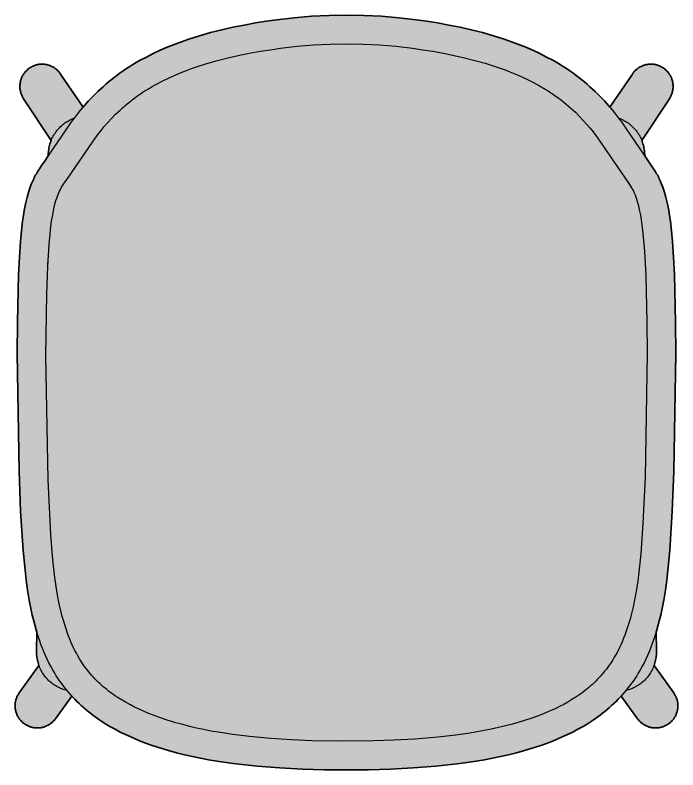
# Model space of a CAD drawing. Header units: millimetres. Extents: x 0 to 1859, y -911 to 1112.
# Drawn here: x 176 to 638, y -911 to -385 of the extents above; entities that cross this region are included whole.
import ezdxf

# ---------------------------------------------------------------- set-up
doc = ezdxf.new("R2010")
doc.units = ezdxf.units.MM
doc.layers.add('Blocks', color=7, linetype='Continuous')
doc.layers.add('Blocks$Fill', color=7, linetype='Continuous', true_color=0xffffff)
doc.layers.add('Blocks$Inner', color=7, linetype='Continuous', lineweight=25, true_color=0x007f00)
doc.layers.add('Blocks$Outline', color=7, linetype='Continuous', lineweight=35, true_color=0xff3f3f)

# ---------------------------------------------------------------- blocks, each defined once
blk = doc.blocks.new('Neu 12 Barstool Top')
at = {"layer": 'Blocks$Fill'}
blk.add_hatch(color=256, dxfattribs=at).paths.add_polyline_path([(570.25, -200.63), (584.19, -220.14), (584.48, -220.59), (584.75, -221.05), (585.01, -221.52), (585.26, -222), (585.48, -222.49), (585.69, -222.98), (585.88, -223.48), (586.06, -223.99), (586.21, -224.51), (586.35, -225.02), (586.47, -225.55), (586.57, -226.08), (586.66, -226.61), (586.72, -227.14), (586.77, -227.68), (586.8, -228.21), (586.81, -228.75), (586.8, -229.29), (586.77, -229.82), (586.73, -230.36), (586.66, -230.89), (586.58, -231.42), (586.48, -231.95), (586.36, -232.47), (586.22, -232.99), (586.06, -233.51), (585.89, -234.02), (585.7, -234.52), (585.49, -235.01), (585.27, -235.5), (585.02, -235.98), (584.76, -236.45), (584.49, -236.91), (584.2, -237.37), (583.89, -237.81), (583.57, -238.24), (583.24, -238.66), (582.89, -239.07), (582.52, -239.46), (582.14, -239.84), (581.75, -240.21), (581.35, -240.57), (580.93, -240.91), (580.51, -241.24), (580.07, -241.55), (579.62, -241.84), (579.16, -242.12), (578.7, -242.39), (578.22, -242.63), (577.73, -242.87), (577.24, -243.08), (576.74, -243.28), (576.23, -243.46), (575.72, -243.62), (575.2, -243.76), (574.68, -243.89), (574.16, -244), (573.63, -244.09), (573.09, -244.16), (572.56, -244.21), (572.02, -244.24), (571.48, -244.26), (570.96, -244.26), (570.43, -244.24), (569.9, -244.2), (569.38, -244.14), (568.85, -244.07), (568.33, -243.97), (567.82, -243.86), (567.3, -243.73), (566.79, -243.59), (566.29, -243.43), (565.79, -243.25), (565.3, -243.05), (564.82, -242.84), (564.34, -242.61), (563.88, -242.36), (563.42, -242.1), (562.97, -241.83), (562.53, -241.53), (562.1, -241.23), (561.68, -240.91), (561.27, -240.57), (560.87, -240.22), (560.49, -239.86), (560.11, -239.48), (559.76, -239.1), (559.41, -238.7), (559.08, -238.28), (558.76, -237.86), (547.22, -222.06), (545.15, -224.27), (543.68, -225.76), (542.19, -227.21), (540.66, -228.64), (539.12, -230.03), (537.55, -231.39), (535.96, -232.71), (534.35, -233.99), (532.72, -235.25), (531.06, -236.47), (529.38, -237.67), (527.68, -238.83), (524.22, -241.07), (520.74, -243.17), (517.18, -245.17), (513.58, -247.06), (509.91, -248.86), (506.28, -250.53), (502.61, -252.11), (498.91, -253.6), (495.17, -255.02), (491.4, -256.36), (487.6, -257.63), (479.93, -259.96), (474.39, -261.48), (468.84, -262.88), (463.26, -264.16), (457.65, -265.33), (452.01, -266.39), (446.35, -267.36), (434.93, -269.02), (428.62, -269.78), (418.17, -270.85), (402.42, -272.06), (386.61, -272.87), (371.27, -273.31), (355.92, -273.45), (340.56, -273.31), (325.23, -272.87), (309.42, -272.06), (293.67, -270.85), (283.21, -269.78), (276.91, -269.02), (265.49, -267.36), (259.82, -266.39), (254.19, -265.33), (248.58, -264.16), (243, -262.88), (237.44, -261.48), (231.91, -259.96), (224.23, -257.63), (220.44, -256.36), (216.67, -255.02), (212.93, -253.6), (209.23, -252.11), (205.56, -250.53), (201.92, -248.86), (198.26, -247.06), (194.65, -245.17), (191.1, -243.17), (187.61, -241.07), (184.15, -238.83), (182.45, -237.67), (180.78, -236.47), (179.12, -235.25), (177.49, -233.99), (175.88, -232.71), (174.29, -231.39), (172.72, -230.03), (171.17, -228.64), (169.65, -227.21), (168.16, -225.76), (166.69, -224.27), (165.25, -222.75), (164.62, -222.06), (153.08, -237.86), (152.43, -238.7), (152.08, -239.1), (151.72, -239.48), (151.35, -239.86), (150.97, -240.22), (150.57, -240.57), (150.16, -240.91), (149.74, -241.23), (149.31, -241.53), (148.87, -241.83), (148.42, -242.1), (147.96, -242.36), (147.49, -242.61), (147.02, -242.84), (146.53, -243.05), (146.04, -243.25), (145.55, -243.43), (145.04, -243.59), (144.53, -243.73), (144.02, -243.86), (143.51, -243.97), (142.98, -244.07), (142.46, -244.14), (141.94, -244.2), (141.41, -244.24), (140.88, -244.26), (140.35, -244.26), (139.82, -244.24), (139.28, -244.21), (138.74, -244.16), (138.21, -244.09), (137.68, -244), (137.16, -243.89), (136.63, -243.76), (136.12, -243.62), (135.6, -243.46), (135.1, -243.28), (134.6, -243.08), (134.1, -242.87), (133.62, -242.63), (133.14, -242.39), (132.67, -242.12), (132.22, -241.84), (131.77, -241.55), (131.33, -241.24), (130.9, -240.91), (130.49, -240.57), (130.08, -240.21), (129.69, -239.84), (129.32, -239.46), (128.95, -239.07), (128.6, -238.66), (128.27, -238.24), (127.94, -237.81), (127.64, -237.37), (127.35, -236.91), (127.07, -236.45), (126.81, -235.98), (126.57, -235.5), (126.35, -235.01), (126.14, -234.52), (125.95, -234.02), (125.77, -233.51), (125.62, -232.99), (125.48, -232.47), (125.36, -231.95), (125.26, -231.42), (125.18, -230.89), (125.11, -230.36), (125.07, -229.82), (125.04, -229.29), (125.03, -228.75), (125.04, -228.21), (125.07, -227.68), (125.11, -227.14), (125.18, -226.61), (125.26, -226.08), (125.36, -225.55), (125.49, -225.02), (125.62, -224.51), (125.78, -223.99), (125.95, -223.48), (126.15, -222.98), (126.35, -222.49), (126.58, -222), (126.82, -221.52), (127.08, -221.05), (127.36, -220.59), (127.65, -220.14), (127.96, -219.69), (141.59, -200.63), (141.01, -198.86), (140.76, -197.95), (140.55, -197.03), (140.37, -196.1), (140.21, -195.17), (140.09, -194.23), (140.01, -193.29), (139.95, -192.34), (139.93, -191.4), (139.93, -190.45), (140.24, -177.49), (138.76, -172.4), (137.87, -169), (137.04, -165.57), (136.27, -162.13), (134.91, -155.21), (133.74, -148.22), (132.78, -141.34), (131.97, -134.45), (130.69, -120.61), (128.91, -93.19), (127.81, -65.72), (126.55, 16.48), (126.66, 38.46), (127.48, 71.49), (128.08, 83.55), (128.84, 94.6), (129.77, 104.3), (130.3, 108.62), (130.85, 112.59), (131.44, 116.22), (132.06, 119.54), (132.7, 122.57), (133.38, 125.35), (134.08, 127.91), (134.81, 130.27), (135.56, 132.46), (136.34, 134.5), (137.12, 136.35), (137.98, 138.2), (138.42, 139.1), (138.89, 140), (139.36, 140.89), (139.85, 141.76), (140.88, 143.5), (141.97, 145.2), (143.46, 147.39), (148.12, 154.16), (148.18, 156.07), (148.25, 157.02), (148.35, 157.97), (148.49, 158.92), (148.65, 159.86), (148.85, 160.79), (149.08, 161.71), (149.35, 162.63), (149.64, 163.54), (149.96, 164.43), (150.15, 164.9), (130.67, 194.47), (130.39, 194.93), (130.14, 195.41), (129.89, 195.89), (129.67, 196.38), (129.46, 196.88), (129.27, 197.39), (129.1, 197.9), (128.94, 198.42), (128.81, 198.94), (128.69, 199.47), (128.59, 200), (128.51, 200.53), (128.45, 201.07), (128.4, 201.61), (128.38, 202.15), (128.37, 202.69), (128.39, 203.23), (128.42, 203.77), (128.47, 204.31), (128.54, 204.84), (128.63, 205.38), (128.73, 205.91), (128.86, 206.43), (129, 206.95), (129.16, 207.47), (129.34, 207.98), (129.54, 208.48), (129.75, 208.98), (129.98, 209.47), (130.23, 209.95), (130.5, 210.42), (130.78, 210.88), (131.07, 211.33), (131.39, 211.77), (131.72, 212.2), (132.06, 212.62), (132.42, 213.03), (132.79, 213.42), (133.17, 213.8), (133.57, 214.17), (133.98, 214.52), (134.4, 214.86), (134.83, 215.18), (135.28, 215.49), (135.73, 215.78), (136.2, 216.05), (136.67, 216.31), (137.16, 216.56), (137.65, 216.78), (138.15, 216.99), (138.65, 217.18), (139.16, 217.35), (139.68, 217.51), (140.2, 217.65), (140.73, 217.77), (141.26, 217.87), (141.8, 217.95), (142.33, 218.01), (142.87, 218.06), (143.41, 218.08), (143.95, 218.09), (144.49, 218.08), (145.03, 218.04), (145.57, 217.99), (146.11, 217.93), (146.64, 217.84), (147.17, 217.73), (147.7, 217.61), (148.22, 217.47), (148.73, 217.31), (149.24, 217.13), (149.75, 216.93), (150.24, 216.72), (150.73, 216.49), (151.21, 216.24), (151.69, 215.97), (152.15, 215.69), (152.6, 215.4), (153.04, 215.09), (153.47, 214.76), (153.89, 214.42), (154.3, 214.06), (154.69, 213.69), (155.07, 213.31), (155.44, 212.91), (155.79, 212.5), (156.13, 212.08), (156.45, 211.64), (156.76, 211.2), (172.35, 188.01), (176.27, 192.49), (179.35, 195.74), (182.7, 199.06), (186.29, 202.38), (188.17, 204.02), (190.09, 205.65), (192.06, 207.26), (194.08, 208.84), (196.15, 210.41), (198.27, 211.95), (200.43, 213.45), (202.63, 214.93), (204.87, 216.38), (207.15, 217.79), (211.78, 220.51), (216.47, 223.05), (221.25, 225.44), (226.12, 227.71), (231.07, 229.84), (234.76, 231.34), (238.48, 232.78), (246.02, 235.45), (253.61, 237.87), (261.28, 240.05), (269.03, 242.01), (276.83, 243.77), (284.67, 245.34), (292.56, 246.75), (299.94, 247.92), (307.33, 248.95), (319.43, 250.36), (331.57, 251.38), (343.74, 252.01), (355.92, 252.24), (368.1, 252.01), (380.26, 251.38), (392.4, 250.36), (404.5, 248.95), (411.9, 247.92), (419.28, 246.75), (427.16, 245.34), (435.01, 243.77), (442.81, 242.01), (450.56, 240.05), (458.23, 237.87), (465.82, 235.45), (473.36, 232.78), (477.08, 231.34), (480.77, 229.84), (485.72, 227.71), (490.58, 225.44), (495.36, 223.05), (500.05, 220.51), (504.69, 217.79), (506.96, 216.38), (509.2, 214.93), (511.4, 213.45), (513.57, 211.95), (515.68, 210.41), (517.76, 208.84), (519.77, 207.26), (521.74, 205.65), (523.67, 204.02), (525.54, 202.38), (529.13, 199.06), (532.49, 195.74), (535.56, 192.49), (538.4, 189.3), (539.48, 188.01), (555.39, 211.64), (555.71, 212.08), (556.05, 212.5), (556.4, 212.91), (556.77, 213.31), (557.15, 213.69), (557.54, 214.06), (557.95, 214.42), (558.37, 214.76), (558.8, 215.09), (559.24, 215.4), (559.69, 215.69), (560.15, 215.97), (560.62, 216.24), (561.1, 216.49), (561.59, 216.72), (562.09, 216.93), (562.59, 217.13), (563.1, 217.31), (563.62, 217.47), (564.14, 217.61), (564.67, 217.73), (565.2, 217.84), (565.73, 217.93), (566.27, 217.99), (566.8, 218.04), (567.34, 218.08), (567.88, 218.09), (568.43, 218.08), (568.97, 218.06), (569.5, 218.01), (570.04, 217.95), (570.58, 217.87), (571.11, 217.77), (571.63, 217.65), (572.16, 217.51), (572.67, 217.35), (573.19, 217.18), (573.69, 216.99), (574.19, 216.78), (574.68, 216.56), (575.16, 216.31), (575.64, 216.05), (576.1, 215.78), (576.56, 215.49), (577, 215.18), (577.44, 214.86), (577.86, 214.52), (578.27, 214.17), (578.67, 213.8), (579.05, 213.42), (579.42, 213.03), (579.78, 212.62), (580.12, 212.2), (580.45, 211.77), (580.76, 211.33), (581.06, 210.88), (581.34, 210.42), (581.61, 209.95), (581.85, 209.47), (582.09, 208.98), (582.3, 208.48), (582.5, 207.98), (582.68, 207.47), (582.84, 206.95), (582.98, 206.43), (583.11, 205.91), (583.21, 205.38), (583.3, 204.84), (583.37, 204.31), (583.42, 203.77), (583.45, 203.23), (583.46, 202.69), (583.46, 202.15), (583.43, 201.61), (583.39, 201.07), (583.33, 200.53), (583.25, 200), (583.15, 199.47), (583.03, 198.94), (582.89, 198.42), (582.74, 197.9), (582.57, 197.39), (582.38, 196.88), (582.17, 196.38), (581.94, 195.89), (581.7, 195.41), (581.44, 194.93), (581.17, 194.47), (580.88, 194.01), (561.69, 164.9), (562.2, 163.54), (562.49, 162.63), (562.75, 161.71), (562.98, 160.79), (563.18, 159.86), (563.35, 158.92), (563.48, 157.97), (563.59, 157.02), (563.65, 156.07), (563.69, 155.12), (563.71, 154.21), (570.95, 143.5), (571.98, 141.76), (572.48, 140.89), (572.95, 140), (573.41, 139.1), (573.86, 138.2), (574.71, 136.36), (575.49, 134.5), (576.27, 132.46), (577.03, 130.27), (577.76, 127.91), (578.46, 125.35), (579.13, 122.57), (579.78, 119.54), (580.4, 116.22), (580.98, 112.59), (581.54, 108.62), (582.06, 104.3), (583, 94.6), (583.76, 83.55), (584.36, 71.49), (585.17, 38.46), (585.29, 16.48), (584.02, -65.72), (582.92, -93.19), (581.15, -120.61), (579.86, -134.45), (579.05, -141.34), (578.09, -148.22), (576.93, -155.21), (575.57, -162.13), (574.8, -165.57), (573.97, -169), (573.08, -172.4), (572.12, -175.8), (571.61, -177.44), (571.91, -191.4), (571.89, -192.34), (571.83, -193.29), (571.74, -194.23), (571.62, -195.17), (571.47, -196.1), (571.29, -197.03), (571.07, -197.95), (570.83, -198.86), (570.55, -199.76)], flags=0)
at = {"layer": 'Blocks$Inner'}
for p, q in [((147.88, 79.41), (147.91, 80.05)), ((563.93, 80.05), (563.96, 79.41))]:
    blk.add_line(p, q, dxfattribs=at)
for points in [[(343.74, 252.01), (355.92, 252.24), (368.1, 252.01), (380.26, 251.38), (392.4, 250.36), (404.5, 248.95), (411.9, 247.92), (419.28, 246.75), (427.16, 245.34), (435.01, 243.77), (442.81, 242.01), (450.56, 240.05), (458.23, 237.87), (465.82, 235.45), (473.36, 232.78), (477.08, 231.34), (480.77, 229.84), (485.72, 227.71), (490.58, 225.44), (495.36, 223.05), (500.05, 220.51), (504.69, 217.79), (506.96, 216.38), (509.2, 214.93), (511.4, 213.45), (513.57, 211.95), (515.68, 210.41), (517.76, 208.84), (519.77, 207.26), (521.74, 205.65), (523.67, 204.02), (525.54, 202.38), (529.13, 199.06), (532.49, 195.74), (535.56, 192.49), (538.4, 189.3), (540.98, 186.23), (543.35, 183.27), (545.49, 180.49), (547.45, 177.84), (550.87, 173.01), (569.87, 145.2), (570.95, 143.5), (571.98, 141.76), (572.48, 140.89), (572.95, 140), (573.41, 139.1), (573.86, 138.2), (574.71, 136.36), (575.49, 134.5), (576.27, 132.46), (577.03, 130.27), (577.76, 127.91), (578.46, 125.35), (579.13, 122.57), (579.78, 119.54), (580.4, 116.22), (580.98, 112.59), (581.54, 108.62), (582.06, 104.3), (583, 94.6), (583.76, 83.55), (584.36, 71.49), (585.17, 38.46), (585.29, 16.48), (584.02, -65.72), (582.92, -93.19), (581.15, -120.61), (579.86, -134.45), (579.05, -141.34), (578.09, -148.22), (576.93, -155.21), (575.57, -162.13), (574.8, -165.57), (573.97, -169), (573.08, -172.4), (572.12, -175.8), (570.53, -180.93), (569.67, -183.48), (568.76, -186), (567.77, -188.61), (566.72, -191.2), (565.62, -193.76), (564.46, -196.3), (563.24, -198.8), (561.96, -201.27), (560.61, -203.71), (559.2, -206.11), (558.1, -207.88), (556.96, -209.63), (555.79, -211.36), (554.57, -213.06), (553.32, -214.74), (552.04, -216.4), (550.73, -218.03), (549.38, -219.63), (548, -221.21), (546.59, -222.75), (545.15, -224.27), (543.68, -225.76), (542.19, -227.21), (540.66, -228.64), (539.12, -230.03), (537.55, -231.39), (535.96, -232.71), (534.35, -233.99), (532.72, -235.25), (531.06, -236.47), (529.38, -237.67), (527.68, -238.83), (524.22, -241.07), (520.74, -243.17), (517.18, -245.17), (513.58, -247.06), (509.91, -248.86), (506.28, -250.53), (502.61, -252.11), (498.91, -253.6), (495.17, -255.02), (491.4, -256.36), (487.6, -257.63), (479.93, -259.96), (474.39, -261.48), (468.84, -262.88), (463.26, -264.16), (457.65, -265.33), (452.01, -266.39), (446.35, -267.36), (434.93, -269.02), (428.62, -269.78), (418.17, -270.85), (402.42, -272.06), (386.61, -272.87), (371.27, -273.31), (355.92, -273.45), (340.56, -273.31), (325.23, -272.87), (309.42, -272.06), (293.67, -270.85), (283.21, -269.78), (276.91, -269.02), (265.49, -267.36), (259.82, -266.39), (254.19, -265.33), (248.58, -264.16), (243, -262.88), (237.44, -261.48), (231.91, -259.96), (224.23, -257.63), (220.44, -256.36), (216.67, -255.02), (212.93, -253.6), (209.23, -252.11), (205.56, -250.53), (201.92, -248.86), (198.26, -247.06), (194.65, -245.17), (191.1, -243.17), (187.61, -241.07), (184.15, -238.83), (182.45, -237.67), (180.78, -236.47), (179.12, -235.25), (177.49, -233.99), (175.88, -232.71), (174.29, -231.39), (172.72, -230.03), (171.17, -228.64), (169.65, -227.21), (168.16, -225.76), (166.69, -224.27), (165.25, -222.75), (163.84, -221.21), (162.46, -219.63), (161.11, -218.03), (159.8, -216.4), (158.51, -214.74), (157.26, -213.06), (156.05, -211.36), (154.87, -209.63), (153.74, -207.88), (152.63, -206.11), (151.22, -203.71), (149.88, -201.27), (148.6, -198.8), (147.38, -196.3), (146.22, -193.76), (145.12, -191.2), (144.07, -188.61), (143.08, -186), (142.17, -183.48), (141.31, -180.93), (139.72, -175.8), (138.76, -172.4), (137.87, -169), (137.04, -165.57), (136.27, -162.13), (134.91, -155.21), (133.74, -148.22), (132.78, -141.34), (131.97, -134.45), (130.69, -120.61), (128.91, -93.19), (127.81, -65.72), (126.55, 16.48), (126.66, 38.46), (127.48, 71.49), (128.08, 83.55), (128.84, 94.6), (129.77, 104.3), (130.3, 108.62), (130.85, 112.59), (131.44, 116.22), (132.06, 119.54), (132.7, 122.57), (133.38, 125.35), (134.08, 127.91), (134.81, 130.27), (135.56, 132.46), (136.34, 134.5), (137.12, 136.35), (137.98, 138.2), (138.42, 139.1), (138.89, 140), (139.36, 140.89), (139.85, 141.76), (140.88, 143.5), (141.97, 145.2), (143.46, 147.39), (144.99, 149.56), (160.97, 173.01), (164.39, 177.84), (166.34, 180.49), (168.48, 183.27), (170.85, 186.23), (173.44, 189.3), (176.27, 192.49), (179.35, 195.74), (182.7, 199.06), (186.29, 202.38), (188.17, 204.02), (190.09, 205.65), (192.06, 207.26), (194.08, 208.84), (196.15, 210.41), (198.27, 211.95), (200.43, 213.45), (202.63, 214.93), (204.87, 216.38), (207.15, 217.79), (211.78, 220.51), (216.47, 223.05), (221.25, 225.44), (226.12, 227.71), (231.07, 229.84), (234.76, 231.34), (238.48, 232.78), (246.02, 235.45), (253.61, 237.87), (261.28, 240.05), (269.03, 242.01), (276.83, 243.77), (284.67, 245.34), (292.56, 246.75), (299.94, 247.92), (307.33, 248.95), (319.43, 250.36), (331.57, 251.38)], [(565.17, 38.3), (565.29, 16.49), (563.89, -69.51), (562.43, -101.63), (560.87, -123.07), (559.6, -135.62), (558.82, -141.76), (557.9, -147.87), (556.83, -153.9), (555.58, -159.89), (554.21, -165.55), (553.45, -168.36), (552.64, -171.15), (551.29, -175.4), (550.56, -177.51), (549.8, -179.6), (549, -181.69), (548.15, -183.76), (547.27, -185.81), (546.33, -187.84), (545.39, -189.78), (544.4, -191.69), (543.37, -193.58), (542.28, -195.43), (541.51, -196.7), (540.7, -197.96), (539.82, -199.29), (538.9, -200.6), (537.96, -201.9), (536.99, -203.18), (535.99, -204.45), (534.97, -205.7), (533.92, -206.93), (532.85, -208.14), (531.76, -209.33), (530.65, -210.5), (529.52, -211.64), (528.37, -212.76), (527.2, -213.86), (526, -214.93), (524.81, -215.97), (523.59, -216.99), (522.35, -217.99), (521.08, -218.97), (518.47, -220.89), (515.79, -222.72), (513.01, -224.49), (510.19, -226.17), (507.28, -227.79), (504.34, -229.32), (501.33, -230.8), (498.28, -232.19), (495.2, -233.53), (492.09, -234.79), (488.89, -236.02), (485.67, -237.18), (479.16, -239.32), (471.59, -241.53), (466.7, -242.81), (461.78, -244), (456.8, -245.09), (451.79, -246.1), (441.74, -247.84), (432.08, -249.22), (421.68, -250.42), (416.92, -250.88), (403.6, -251.94), (389, -252.75), (374.76, -253.23), (353.41, -253.44), (331.99, -253.09), (317.63, -252.5), (303.11, -251.57), (288.45, -250.24), (276.71, -248.81), (266.55, -247.27), (261.49, -246.37), (256.44, -245.38), (251.5, -244.32), (246.58, -243.17), (241.78, -241.94), (237, -240.62), (230.38, -238.59), (227.09, -237.5), (223.82, -236.34), (220.67, -235.15), (217.53, -233.9), (214.43, -232.58), (211.36, -231.19), (208.32, -229.73), (205.33, -228.2), (202.43, -226.62), (199.58, -224.95), (196.81, -223.22), (194.1, -221.4), (191.48, -219.52), (190.2, -218.55), (188.93, -217.55), (187.7, -216.54), (186.48, -215.5), (185.28, -214.44), (184.1, -213.35), (182.93, -212.24), (181.79, -211.11), (180.67, -209.96), (179.57, -208.78), (178.49, -207.59), (177.44, -206.38), (176.41, -205.14), (175.4, -203.89), (174.42, -202.62), (173.46, -201.33), (172.53, -200.02), (171.62, -198.7), (170.75, -197.37), (169.91, -196.02), (168.77, -194.1), (167.72, -192.23), (166.73, -190.33), (165.75, -188.35), (164.81, -186.35), (163.93, -184.33), (163.08, -182.29), (162.26, -180.21), (161.49, -178.11), (160.05, -173.89), (158.68, -169.4), (157.88, -166.51), (157.14, -163.61), (155.78, -157.7), (154.6, -151.75), (153.58, -145.66), (152.72, -139.54), (151.33, -127.1), (149.93, -109.75), (148.01, -71.32), (146.55, 14.86), (147.03, 57.98), (147.76, 77.21), (148.75, 92.72), (149.15, 97.27), (150.03, 105.29), (150.51, 108.77), (150.99, 111.9), (151.46, 114.56), (152, 117.2), (152.48, 119.3), (153.02, 121.39), (153.5, 123.06), (154.04, 124.72), (154.55, 126.14), (154.98, 127.23), (155.5, 128.45), (156.06, 129.65), (156.63, 130.76), (157.23, 131.85), (157.91, 133), (158.62, 134.12), (159.76, 135.8), (161.3, 137.98), (179.35, 164.4), (182.92, 169.25), (184.96, 171.87), (187.19, 174.6), (189.6, 177.41), (192.21, 180.26), (195.04, 183.16), (196.57, 184.65), (198.13, 186.12), (199.77, 187.6), (201.43, 189.05), (203.14, 190.49), (204.88, 191.9), (206.66, 193.29), (208.5, 194.66), (210.41, 196.03), (212.34, 197.36), (214.33, 198.68), (216.35, 199.97), (218.41, 201.23), (220.5, 202.46), (223.64, 204.21), (227.95, 206.45), (232.43, 208.6), (236.97, 210.63), (240.66, 212.16), (244.39, 213.63), (247.91, 214.94), (251.47, 216.18), (258.65, 218.5), (265.99, 220.6), (273.24, 222.45), (280.53, 224.11), (288.18, 225.65), (295.87, 227.02), (302.89, 228.14), (309.93, 229.12), (321.38, 230.49), (332.87, 231.46), (344.39, 232.04), (355.92, 232.24), (367.45, 232.04), (378.97, 231.46), (390.46, 230.49), (401.91, 229.12), (408.95, 228.14), (415.97, 227.02), (423.42, 225.7), (430.85, 224.21), (438.15, 222.56), (445.4, 220.72), (452.48, 218.71), (459.5, 216.48), (466.39, 214.03), (469.8, 212.71), (473.18, 211.34), (477.63, 209.41), (482.03, 207.37), (486.2, 205.27), (490.3, 203.05), (494.35, 200.67), (496.32, 199.44), (498.28, 198.18), (500.18, 196.9), (502.06, 195.59), (503.86, 194.28), (505.64, 192.93), (507.35, 191.59), (509.04, 190.21), (510.68, 188.81), (512.31, 187.38), (515.4, 184.52), (518.28, 181.66), (520.87, 178.93), (523.37, 176.11), (525.57, 173.49), (527.71, 170.82), (529.56, 168.4), (532.99, 163.69), (553.13, 134.25), (553.88, 133.08), (554.59, 131.89), (554.91, 131.32), (555.22, 130.74), (555.53, 130.16), (555.82, 129.57), (556.11, 128.96), (556.39, 128.34), (556.92, 127.08), (557.48, 125.61), (558, 124.13), (558.54, 122.39), (559.08, 120.43), (559.65, 118.07), (560.15, 115.71), (560.68, 112.87), (561.2, 109.69), (561.7, 106.12), (562.63, 97.79), (563.44, 87.93), (564.37, 70.71)]]:
    blk.add_lwpolyline(points, close=True, dxfattribs=at)
for points in [[(150.15, 164.9), (130.96, 194.01), (130.67, 194.47), (130.39, 194.93), (130.14, 195.41), (129.89, 195.89), (129.67, 196.38), (129.46, 196.88), (129.27, 197.39), (129.1, 197.9), (128.94, 198.42), (128.81, 198.94), (128.69, 199.47), (128.59, 200), (128.51, 200.53), (128.45, 201.07), (128.4, 201.61), (128.38, 202.15), (128.37, 202.69), (128.39, 203.23), (128.42, 203.77), (128.47, 204.31), (128.54, 204.84), (128.63, 205.38), (128.73, 205.91), (128.86, 206.43), (129, 206.95), (129.16, 207.47), (129.34, 207.98), (129.54, 208.48), (129.75, 208.98), (129.98, 209.47), (130.23, 209.95), (130.5, 210.42), (130.78, 210.88), (131.07, 211.33), (131.39, 211.77), (131.72, 212.2), (132.06, 212.62), (132.42, 213.03), (132.79, 213.42), (133.17, 213.8), (133.57, 214.17), (133.98, 214.52), (134.4, 214.86), (134.83, 215.18), (135.28, 215.49), (135.73, 215.78), (136.2, 216.05), (136.67, 216.31), (137.16, 216.56), (137.65, 216.78), (138.15, 216.99), (138.65, 217.18), (139.16, 217.35), (139.68, 217.51), (140.2, 217.65), (140.73, 217.77), (141.26, 217.87), (141.8, 217.95), (142.33, 218.01), (142.87, 218.06), (143.41, 218.08), (143.95, 218.09), (144.49, 218.08), (145.03, 218.04), (145.57, 217.99), (146.11, 217.93), (146.64, 217.84), (147.17, 217.73), (147.7, 217.61), (148.22, 217.47), (148.73, 217.31), (149.24, 217.13), (149.75, 216.93), (150.24, 216.72), (150.73, 216.49), (151.21, 216.24), (151.69, 215.97), (152.15, 215.69), (152.6, 215.4), (153.04, 215.09), (153.47, 214.76), (153.89, 214.42), (154.3, 214.06), (154.69, 213.69), (155.07, 213.31), (155.44, 212.91), (155.79, 212.5), (156.13, 212.08), (156.45, 211.64), (156.76, 211.2), (172.35, 188.01)], [(539.48, 188.01), (555.08, 211.2), (555.39, 211.64), (555.71, 212.08), (556.05, 212.5), (556.4, 212.91), (556.77, 213.31), (557.15, 213.69), (557.54, 214.06), (557.95, 214.42), (558.37, 214.76), (558.8, 215.09), (559.24, 215.4), (559.69, 215.69), (560.15, 215.97), (560.62, 216.24), (561.1, 216.49), (561.59, 216.72), (562.09, 216.93), (562.59, 217.13), (563.1, 217.31), (563.62, 217.47), (564.14, 217.61), (564.67, 217.73), (565.2, 217.84), (565.73, 217.93), (566.27, 217.99), (566.8, 218.04), (567.34, 218.08), (567.88, 218.09), (568.43, 218.08), (568.97, 218.06), (569.5, 218.01), (570.04, 217.95), (570.58, 217.87), (571.11, 217.77), (571.63, 217.65), (572.16, 217.51), (572.67, 217.35), (573.19, 217.18), (573.69, 216.99), (574.19, 216.78), (574.68, 216.56), (575.16, 216.31), (575.64, 216.05), (576.1, 215.78), (576.56, 215.49), (577, 215.18), (577.44, 214.86), (577.86, 214.52), (578.27, 214.17), (578.67, 213.8), (579.05, 213.42), (579.42, 213.03), (579.78, 212.62), (580.12, 212.2), (580.45, 211.77), (580.76, 211.33), (581.06, 210.88), (581.34, 210.42), (581.61, 209.95), (581.85, 209.47), (582.09, 208.98), (582.3, 208.48), (582.5, 207.98), (582.68, 207.47), (582.84, 206.95), (582.98, 206.43), (583.11, 205.91), (583.21, 205.38), (583.3, 204.84), (583.37, 204.31), (583.42, 203.77), (583.45, 203.23), (583.46, 202.69), (583.46, 202.15), (583.43, 201.61), (583.39, 201.07), (583.33, 200.53), (583.25, 200), (583.15, 199.47), (583.03, 198.94), (582.89, 198.42), (582.74, 197.9), (582.57, 197.39), (582.38, 196.88), (582.17, 196.38), (581.94, 195.89), (581.7, 195.41), (581.44, 194.93), (581.17, 194.47), (580.88, 194.01), (561.68, 164.9)], [(148.12, 154.01), (148.15, 155.12), (148.18, 156.07), (148.25, 157.02), (148.35, 157.97), (148.49, 158.92), (148.65, 159.86), (148.85, 160.79), (149.08, 161.71), (149.35, 162.63), (149.64, 163.54), (149.96, 164.43), (150.32, 165.32), (150.7, 166.19), (151.12, 167.05), (151.56, 167.89), (152.04, 168.72), (152.54, 169.53), (153.07, 170.33), (153.62, 171.1), (154.21, 171.86), (154.81, 172.59), (155.45, 173.31), (156.1, 174), (156.78, 174.67), (157.49, 175.31), (158.21, 175.93), (158.96, 176.53), (159.72, 177.09), (160.51, 177.64), (161.31, 178.15), (162.13, 178.64), (162.97, 179.1), (163.82, 179.53), (164.68, 179.93), (165.56, 180.3), (166.45, 180.63)], [(545.38, 180.63), (546.27, 180.3), (547.15, 179.93), (548.02, 179.53), (548.87, 179.1), (549.71, 178.64), (550.53, 178.15), (551.33, 177.64), (552.11, 177.09), (552.88, 176.53), (553.63, 175.93), (554.35, 175.31), (555.05, 174.67), (555.73, 174), (556.39, 173.31), (557.02, 172.59), (557.63, 171.86), (558.21, 171.1), (558.77, 170.33), (559.3, 169.53), (559.8, 168.72), (560.27, 167.89), (560.72, 167.05), (561.13, 166.19), (561.52, 165.32), (561.87, 164.43), (562.2, 163.54), (562.49, 162.63), (562.75, 161.71), (562.98, 160.79), (563.18, 159.86), (563.35, 158.92), (563.48, 157.97), (563.59, 157.02), (563.65, 156.07), (563.69, 155.12), (563.72, 154.01)], [(161.24, -218.19), (160.32, -217.95), (159.42, -217.68), (158.52, -217.39), (157.63, -217.06), (156.76, -216.7), (155.89, -216.31), (155.05, -215.9), (154.21, -215.45), (153.39, -214.98), (152.59, -214.48), (151.81, -213.95), (151.04, -213.39), (150.29, -212.81), (149.57, -212.21), (148.86, -211.58), (148.18, -210.93), (147.51, -210.25), (146.88, -209.55), (146.26, -208.83), (145.67, -208.09), (145.11, -207.33), (144.57, -206.55), (144.06, -205.76), (143.58, -204.94), (143.13, -204.12), (142.7, -203.27), (142.3, -202.41), (141.93, -201.54), (141.6, -200.66), (141.29, -199.76), (141.01, -198.86), (140.76, -197.95), (140.55, -197.03), (140.37, -196.1), (140.21, -195.17), (140.09, -194.23), (140.01, -193.29), (139.95, -192.34), (139.93, -191.4), (139.93, -190.45), (140.24, -177.49)], [(571.61, -177.44), (571.9, -190.45), (571.91, -191.4), (571.89, -192.34), (571.83, -193.29), (571.74, -194.23), (571.62, -195.17), (571.47, -196.1), (571.29, -197.03), (571.07, -197.95), (570.83, -198.86), (570.55, -199.76), (570.24, -200.66), (569.9, -201.54), (569.54, -202.41), (569.14, -203.27), (568.71, -204.12), (568.26, -204.94), (567.77, -205.76), (567.26, -206.55), (566.73, -207.33), (566.16, -208.09), (565.57, -208.83), (564.96, -209.55), (564.32, -210.25), (563.66, -210.93), (562.98, -211.58), (562.27, -212.21), (561.55, -212.81), (560.8, -213.39), (560.03, -213.95), (559.25, -214.48), (558.45, -214.98), (557.63, -215.45), (556.79, -215.9), (555.94, -216.31), (555.08, -216.7), (554.2, -217.06), (553.32, -217.39), (552.42, -217.68), (551.51, -217.95), (550.6, -218.19)], [(164.63, -222.04), (153.08, -237.86), (152.76, -238.28), (152.43, -238.7), (152.08, -239.1), (151.72, -239.48), (151.35, -239.86), (150.97, -240.22), (150.57, -240.57), (150.16, -240.91), (149.74, -241.23), (149.31, -241.53), (148.87, -241.83), (148.42, -242.1), (147.96, -242.36), (147.49, -242.61), (147.02, -242.84), (146.53, -243.05), (146.04, -243.25), (145.55, -243.43), (145.04, -243.59), (144.53, -243.73), (144.02, -243.86), (143.51, -243.97), (142.98, -244.07), (142.46, -244.14), (141.94, -244.2), (141.41, -244.24), (140.88, -244.26), (140.35, -244.26), (139.82, -244.24), (139.28, -244.21), (138.74, -244.16), (138.21, -244.09), (137.68, -244), (137.16, -243.89), (136.63, -243.76), (136.12, -243.62), (135.6, -243.46), (135.1, -243.28), (134.6, -243.08), (134.1, -242.87), (133.62, -242.63), (133.14, -242.39), (132.67, -242.12), (132.22, -241.84), (131.77, -241.55), (131.33, -241.24), (130.9, -240.91), (130.49, -240.57), (130.08, -240.21), (129.69, -239.84), (129.32, -239.46), (128.95, -239.07), (128.6, -238.66), (128.27, -238.24), (127.94, -237.81), (127.64, -237.37), (127.35, -236.91), (127.07, -236.45), (126.81, -235.98), (126.57, -235.5), (126.35, -235.01), (126.14, -234.52), (125.95, -234.02), (125.77, -233.51), (125.62, -232.99), (125.48, -232.47), (125.36, -231.95), (125.26, -231.42), (125.18, -230.89), (125.11, -230.36), (125.07, -229.82), (125.04, -229.29), (125.03, -228.75), (125.04, -228.21), (125.07, -227.68), (125.11, -227.14), (125.18, -226.61), (125.26, -226.08), (125.36, -225.55), (125.49, -225.02), (125.62, -224.51), (125.78, -223.99), (125.95, -223.48), (126.15, -222.98), (126.35, -222.49), (126.58, -222), (126.82, -221.52), (127.08, -221.05), (127.36, -220.59), (127.65, -220.14), (127.96, -219.69), (141.59, -200.62)], [(570.25, -200.62), (583.88, -219.69), (584.19, -220.14), (584.48, -220.59), (584.75, -221.05), (585.01, -221.52), (585.26, -222), (585.48, -222.49), (585.69, -222.98), (585.88, -223.48), (586.06, -223.99), (586.21, -224.51), (586.35, -225.02), (586.47, -225.55), (586.57, -226.08), (586.66, -226.61), (586.72, -227.14), (586.77, -227.68), (586.8, -228.21), (586.81, -228.75), (586.8, -229.29), (586.77, -229.82), (586.73, -230.36), (586.66, -230.89), (586.58, -231.42), (586.48, -231.95), (586.36, -232.47), (586.22, -232.99), (586.06, -233.51), (585.89, -234.02), (585.7, -234.52), (585.49, -235.01), (585.27, -235.5), (585.02, -235.98), (584.76, -236.45), (584.49, -236.91), (584.2, -237.37), (583.89, -237.81), (583.57, -238.24), (583.24, -238.66), (582.89, -239.07), (582.52, -239.46), (582.14, -239.84), (581.75, -240.21), (581.35, -240.57), (580.93, -240.91), (580.51, -241.24), (580.07, -241.55), (579.62, -241.84), (579.16, -242.12), (578.7, -242.39), (578.22, -242.63), (577.73, -242.87), (577.24, -243.08), (576.74, -243.28), (576.23, -243.46), (575.72, -243.62), (575.2, -243.76), (574.68, -243.89), (574.16, -244), (573.63, -244.09), (573.09, -244.16), (572.56, -244.21), (572.02, -244.24), (571.48, -244.26), (570.96, -244.26), (570.43, -244.24), (569.9, -244.2), (569.38, -244.14), (568.85, -244.07), (568.33, -243.97), (567.82, -243.86), (567.3, -243.73), (566.79, -243.59), (566.29, -243.43), (565.79, -243.25), (565.3, -243.05), (564.82, -242.84), (564.34, -242.61), (563.88, -242.36), (563.42, -242.1), (562.97, -241.83), (562.53, -241.53), (562.1, -241.23), (561.68, -240.91), (561.27, -240.57), (560.87, -240.22), (560.49, -239.86), (560.11, -239.48), (559.76, -239.1), (559.41, -238.7), (559.08, -238.28), (558.76, -237.86), (547.22, -222.06)]]:
    blk.add_lwpolyline(points, dxfattribs=at)
at = {"layer": 'Blocks$Outline'}
for points in [[(172.35, 188.01), (173.44, 189.3), (176.27, 192.49), (179.35, 195.74), (182.7, 199.06), (186.29, 202.38), (188.17, 204.02), (190.09, 205.65), (192.06, 207.26), (194.08, 208.84), (196.15, 210.41), (198.27, 211.95), (200.43, 213.45), (202.63, 214.93), (204.87, 216.38), (207.15, 217.79), (211.78, 220.51), (216.47, 223.05), (221.25, 225.44), (226.12, 227.71), (231.07, 229.84), (234.76, 231.34), (238.48, 232.78), (246.02, 235.45), (253.61, 237.87), (261.28, 240.05), (269.03, 242.01), (276.83, 243.77), (284.67, 245.34), (292.56, 246.75), (299.94, 247.92), (307.33, 248.95), (319.43, 250.36), (331.57, 251.38), (343.74, 252.01)], [(343.74, 252.01), (355.92, 252.24), (368.1, 252.01), (380.26, 251.38), (392.4, 250.36), (404.5, 248.95), (411.9, 247.92), (419.28, 246.75), (427.16, 245.34), (435.01, 243.77), (442.81, 242.01), (450.56, 240.05), (458.23, 237.87), (465.82, 235.45), (473.36, 232.78), (477.08, 231.34), (480.77, 229.84), (485.72, 227.71), (490.58, 225.44), (495.36, 223.05), (500.05, 220.51), (504.69, 217.79), (506.96, 216.38), (509.2, 214.93), (511.4, 213.45), (513.57, 211.95), (515.68, 210.41), (517.76, 208.84), (519.77, 207.26), (521.74, 205.65), (523.67, 204.02), (525.54, 202.38), (529.13, 199.06), (532.49, 195.74), (535.56, 192.49), (538.4, 189.3), (539.48, 188.01)], [(150.15, 164.9), (130.96, 194.01), (130.67, 194.47), (130.39, 194.93), (130.14, 195.41), (129.89, 195.89), (129.67, 196.38), (129.46, 196.88), (129.27, 197.39), (129.1, 197.9), (128.94, 198.42), (128.81, 198.94), (128.69, 199.47), (128.59, 200), (128.51, 200.53), (128.45, 201.07), (128.4, 201.61), (128.38, 202.15), (128.37, 202.69), (128.39, 203.23), (128.42, 203.77), (128.47, 204.31), (128.54, 204.84), (128.63, 205.38), (128.73, 205.91), (128.86, 206.43), (129, 206.95), (129.16, 207.47), (129.34, 207.98), (129.54, 208.48), (129.75, 208.98), (129.98, 209.47), (130.23, 209.95), (130.5, 210.42), (130.78, 210.88), (131.07, 211.33), (131.39, 211.77), (131.72, 212.2), (132.06, 212.62), (132.42, 213.03), (132.79, 213.42), (133.17, 213.8), (133.57, 214.17), (133.98, 214.52), (134.4, 214.86), (134.83, 215.18), (135.28, 215.49), (135.73, 215.78), (136.2, 216.05), (136.67, 216.31), (137.16, 216.56), (137.65, 216.78), (138.15, 216.99), (138.65, 217.18), (139.16, 217.35), (139.68, 217.51), (140.2, 217.65), (140.73, 217.77), (141.26, 217.87), (141.8, 217.95), (142.33, 218.01), (142.87, 218.06), (143.41, 218.08), (143.95, 218.09), (144.49, 218.08), (145.03, 218.04), (145.57, 217.99), (146.11, 217.93), (146.64, 217.84), (147.17, 217.73), (147.7, 217.61), (148.22, 217.47), (148.73, 217.31), (149.24, 217.13), (149.75, 216.93), (150.24, 216.72), (150.73, 216.49), (151.21, 216.24), (151.69, 215.97), (152.15, 215.69), (152.6, 215.4), (153.04, 215.09), (153.47, 214.76), (153.89, 214.42), (154.3, 214.06), (154.69, 213.69), (155.07, 213.31), (155.44, 212.91), (155.79, 212.5), (156.13, 212.08), (156.45, 211.64), (156.76, 211.2), (172.35, 188.01)], [(539.48, 188.01), (555.08, 211.2), (555.39, 211.64), (555.71, 212.08), (556.05, 212.5), (556.4, 212.91), (556.77, 213.31), (557.15, 213.69), (557.54, 214.06), (557.95, 214.42), (558.37, 214.76), (558.8, 215.09), (559.24, 215.4), (559.69, 215.69), (560.15, 215.97), (560.62, 216.24), (561.1, 216.49), (561.59, 216.72), (562.09, 216.93), (562.59, 217.13), (563.1, 217.31), (563.62, 217.47), (564.14, 217.61), (564.67, 217.73), (565.2, 217.84), (565.73, 217.93), (566.27, 217.99), (566.8, 218.04), (567.34, 218.08), (567.88, 218.09), (568.43, 218.08), (568.97, 218.06), (569.5, 218.01), (570.04, 217.95), (570.58, 217.87), (571.11, 217.77), (571.63, 217.65), (572.16, 217.51), (572.67, 217.35), (573.19, 217.18), (573.69, 216.99), (574.19, 216.78), (574.68, 216.56), (575.16, 216.31), (575.64, 216.05), (576.1, 215.78), (576.56, 215.49), (577, 215.18), (577.44, 214.86), (577.86, 214.52), (578.27, 214.17), (578.67, 213.8), (579.05, 213.42), (579.42, 213.03), (579.78, 212.62), (580.12, 212.2), (580.45, 211.77), (580.76, 211.33), (581.06, 210.88), (581.34, 210.42), (581.61, 209.95), (581.85, 209.47), (582.09, 208.98), (582.3, 208.48), (582.5, 207.98), (582.68, 207.47), (582.84, 206.95), (582.98, 206.43), (583.11, 205.91), (583.21, 205.38), (583.3, 204.84), (583.37, 204.31), (583.42, 203.77), (583.45, 203.23), (583.46, 202.69), (583.46, 202.15), (583.43, 201.61), (583.39, 201.07), (583.33, 200.53), (583.25, 200), (583.15, 199.47), (583.03, 198.94), (582.89, 198.42), (582.74, 197.9), (582.57, 197.39), (582.38, 196.88), (582.17, 196.38), (581.94, 195.89), (581.7, 195.41), (581.44, 194.93), (581.17, 194.47), (580.88, 194.01), (561.69, 164.9)], [(148.12, 154.16), (148.15, 155.12), (148.18, 156.07), (148.25, 157.02), (148.35, 157.97), (148.49, 158.92), (148.65, 159.86), (148.85, 160.79), (149.08, 161.71), (149.35, 162.63), (149.64, 163.54), (149.96, 164.43), (150.15, 164.9)], [(561.69, 164.9), (561.87, 164.43), (562.2, 163.54), (562.49, 162.63), (562.75, 161.71), (562.98, 160.79), (563.18, 159.86), (563.35, 158.92), (563.48, 157.97), (563.59, 157.02), (563.65, 156.07), (563.69, 155.12), (563.71, 154.21)], [(140.24, -177.49), (139.72, -175.8), (138.76, -172.4), (137.87, -169), (137.04, -165.57), (136.27, -162.13), (134.91, -155.21), (133.74, -148.22), (132.78, -141.34), (131.97, -134.45), (130.69, -120.61), (128.91, -93.19), (127.81, -65.72), (126.55, 16.48), (126.66, 38.46), (127.48, 71.49), (128.08, 83.55), (128.84, 94.6), (129.77, 104.3), (130.3, 108.62), (130.85, 112.59), (131.44, 116.22), (132.06, 119.54), (132.7, 122.57), (133.38, 125.35), (134.08, 127.91), (134.81, 130.27), (135.56, 132.46), (136.34, 134.5), (137.12, 136.35), (137.98, 138.2), (138.42, 139.1), (138.89, 140), (139.36, 140.89), (139.85, 141.76), (140.88, 143.5), (141.97, 145.2), (143.46, 147.39), (144.99, 149.56), (148.12, 154.16)], [(563.71, 154.21), (569.87, 145.2), (570.95, 143.5), (571.98, 141.76), (572.48, 140.89), (572.95, 140), (573.41, 139.1), (573.86, 138.2), (574.71, 136.36), (575.49, 134.5), (576.27, 132.46), (577.03, 130.27), (577.76, 127.91), (578.46, 125.35), (579.13, 122.57), (579.78, 119.54), (580.4, 116.22), (580.98, 112.59), (581.54, 108.62), (582.06, 104.3), (583, 94.6), (583.76, 83.55), (584.36, 71.49), (585.17, 38.46), (585.29, 16.48), (584.02, -65.72), (582.92, -93.19), (581.15, -120.61), (579.86, -134.45), (579.05, -141.34), (578.09, -148.22), (576.93, -155.21), (575.57, -162.13), (574.8, -165.57), (573.97, -169), (573.08, -172.4), (572.12, -175.8), (571.61, -177.44)], [(141.59, -200.63), (141.29, -199.76), (141.01, -198.86), (140.76, -197.95), (140.55, -197.03), (140.37, -196.1), (140.21, -195.17), (140.09, -194.23), (140.01, -193.29), (139.95, -192.34), (139.93, -191.4), (139.93, -190.45), (140.24, -177.49)], [(571.61, -177.44), (571.9, -190.45), (571.91, -191.4), (571.89, -192.34), (571.83, -193.29), (571.74, -194.23), (571.62, -195.17), (571.47, -196.1), (571.29, -197.03), (571.07, -197.95), (570.83, -198.86), (570.55, -199.76), (570.25, -200.63)], [(153.08, -237.86), (152.76, -238.28), (152.43, -238.7), (152.08, -239.1), (151.72, -239.48), (151.35, -239.86), (150.97, -240.22), (150.57, -240.57), (150.16, -240.91), (149.74, -241.23), (149.31, -241.53), (148.87, -241.83), (148.42, -242.1), (147.96, -242.36), (147.49, -242.61), (147.02, -242.84), (146.53, -243.05), (146.04, -243.25), (145.55, -243.43), (145.04, -243.59), (144.53, -243.73), (144.02, -243.86), (143.51, -243.97), (142.98, -244.07), (142.46, -244.14), (141.94, -244.2), (141.41, -244.24), (140.88, -244.26), (140.35, -244.26), (139.82, -244.24), (139.28, -244.21), (138.74, -244.16), (138.21, -244.09), (137.68, -244), (137.16, -243.89), (136.63, -243.76), (136.12, -243.62), (135.6, -243.46), (135.1, -243.28), (134.6, -243.08), (134.1, -242.87), (133.62, -242.63), (133.14, -242.39), (132.67, -242.12), (132.22, -241.84), (131.77, -241.55), (131.33, -241.24), (130.9, -240.91), (130.49, -240.57), (130.08, -240.21), (129.69, -239.84), (129.32, -239.46), (128.95, -239.07), (128.6, -238.66), (128.27, -238.24), (127.94, -237.81), (127.64, -237.37), (127.35, -236.91), (127.07, -236.45), (126.81, -235.98), (126.57, -235.5), (126.35, -235.01), (126.14, -234.52), (125.95, -234.02), (125.77, -233.51), (125.62, -232.99), (125.48, -232.47), (125.36, -231.95), (125.26, -231.42), (125.18, -230.89), (125.11, -230.36), (125.07, -229.82), (125.04, -229.29), (125.03, -228.75), (125.04, -228.21), (125.07, -227.68), (125.11, -227.14), (125.18, -226.61), (125.26, -226.08), (125.36, -225.55), (125.49, -225.02), (125.62, -224.51), (125.78, -223.99), (125.95, -223.48), (126.15, -222.98), (126.35, -222.49), (126.58, -222), (126.82, -221.52), (127.08, -221.05), (127.36, -220.59), (127.65, -220.14), (127.96, -219.69), (141.59, -200.63)], [(570.25, -200.63), (583.88, -219.69), (584.19, -220.14), (584.48, -220.59), (584.75, -221.05), (585.01, -221.52), (585.26, -222), (585.48, -222.49), (585.69, -222.98), (585.88, -223.48), (586.06, -223.99), (586.21, -224.51), (586.35, -225.02), (586.47, -225.55), (586.57, -226.08), (586.66, -226.61), (586.72, -227.14), (586.77, -227.68), (586.8, -228.21), (586.81, -228.75), (586.8, -229.29), (586.77, -229.82), (586.73, -230.36), (586.66, -230.89), (586.58, -231.42), (586.48, -231.95), (586.36, -232.47), (586.22, -232.99), (586.06, -233.51), (585.89, -234.02), (585.7, -234.52), (585.49, -235.01), (585.27, -235.5), (585.02, -235.98), (584.76, -236.45), (584.49, -236.91), (584.2, -237.37), (583.89, -237.81), (583.57, -238.24), (583.24, -238.66), (582.89, -239.07), (582.52, -239.46), (582.14, -239.84), (581.75, -240.21), (581.35, -240.57), (580.93, -240.91), (580.51, -241.24), (580.07, -241.55), (579.62, -241.84), (579.16, -242.12), (578.7, -242.39), (578.22, -242.63), (577.73, -242.87), (577.24, -243.08), (576.74, -243.28), (576.23, -243.46), (575.72, -243.62), (575.2, -243.76), (574.68, -243.89), (574.16, -244), (573.63, -244.09), (573.09, -244.16), (572.56, -244.21), (572.02, -244.24), (571.48, -244.26), (570.96, -244.26), (570.43, -244.24), (569.9, -244.2), (569.38, -244.14), (568.85, -244.07), (568.33, -243.97), (567.82, -243.86), (567.3, -243.73), (566.79, -243.59), (566.29, -243.43), (565.79, -243.25), (565.3, -243.05), (564.82, -242.84), (564.34, -242.61), (563.88, -242.36), (563.42, -242.1), (562.97, -241.83), (562.53, -241.53), (562.1, -241.23), (561.68, -240.91), (561.27, -240.57), (560.87, -240.22), (560.49, -239.86), (560.11, -239.48), (559.76, -239.1), (559.41, -238.7), (559.08, -238.28), (558.76, -237.86)], [(164.62, -222.06), (153.08, -237.86)], [(547.22, -222.06), (546.59, -222.75), (545.15, -224.27), (543.68, -225.76), (542.19, -227.21), (540.66, -228.64), (539.12, -230.03), (537.55, -231.39), (535.96, -232.71), (534.35, -233.99), (532.72, -235.25), (531.06, -236.47), (529.38, -237.67), (527.68, -238.83), (524.22, -241.07), (520.74, -243.17), (517.18, -245.17), (513.58, -247.06), (509.91, -248.86), (506.28, -250.53), (502.61, -252.11), (498.91, -253.6), (495.17, -255.02), (491.4, -256.36), (487.6, -257.63), (479.93, -259.96), (474.39, -261.48), (468.84, -262.88), (463.26, -264.16), (457.65, -265.33), (452.01, -266.39), (446.35, -267.36), (434.93, -269.02), (428.62, -269.78), (418.17, -270.85), (402.42, -272.06), (386.61, -272.87), (371.27, -273.31), (355.92, -273.45), (340.56, -273.31), (325.23, -272.87), (309.42, -272.06), (293.67, -270.85), (283.21, -269.78), (276.91, -269.02), (265.49, -267.36), (259.82, -266.39), (254.19, -265.33), (248.58, -264.16), (243, -262.88), (237.44, -261.48), (231.91, -259.96), (224.23, -257.63), (220.44, -256.36), (216.67, -255.02), (212.93, -253.6), (209.23, -252.11), (205.56, -250.53), (201.92, -248.86), (198.26, -247.06), (194.65, -245.17), (191.1, -243.17), (187.61, -241.07), (184.15, -238.83), (182.45, -237.67), (180.78, -236.47), (179.12, -235.25), (177.49, -233.99), (175.88, -232.71), (174.29, -231.39), (172.72, -230.03), (171.17, -228.64), (169.65, -227.21), (168.16, -225.76), (166.69, -224.27), (165.25, -222.75), (164.62, -222.06)], [(558.76, -237.86), (547.22, -222.06)]]:
    blk.add_lwpolyline(points, dxfattribs=at)

msp = doc.modelspace()

# ---------------------------------------------------------------- block references
at = {"layer": 'Blocks'}
msp.add_blockref('Neu 12 Barstool Top', (51.1, -637.18), dxfattribs=at)

doc.saveas('drawing.dxf')
